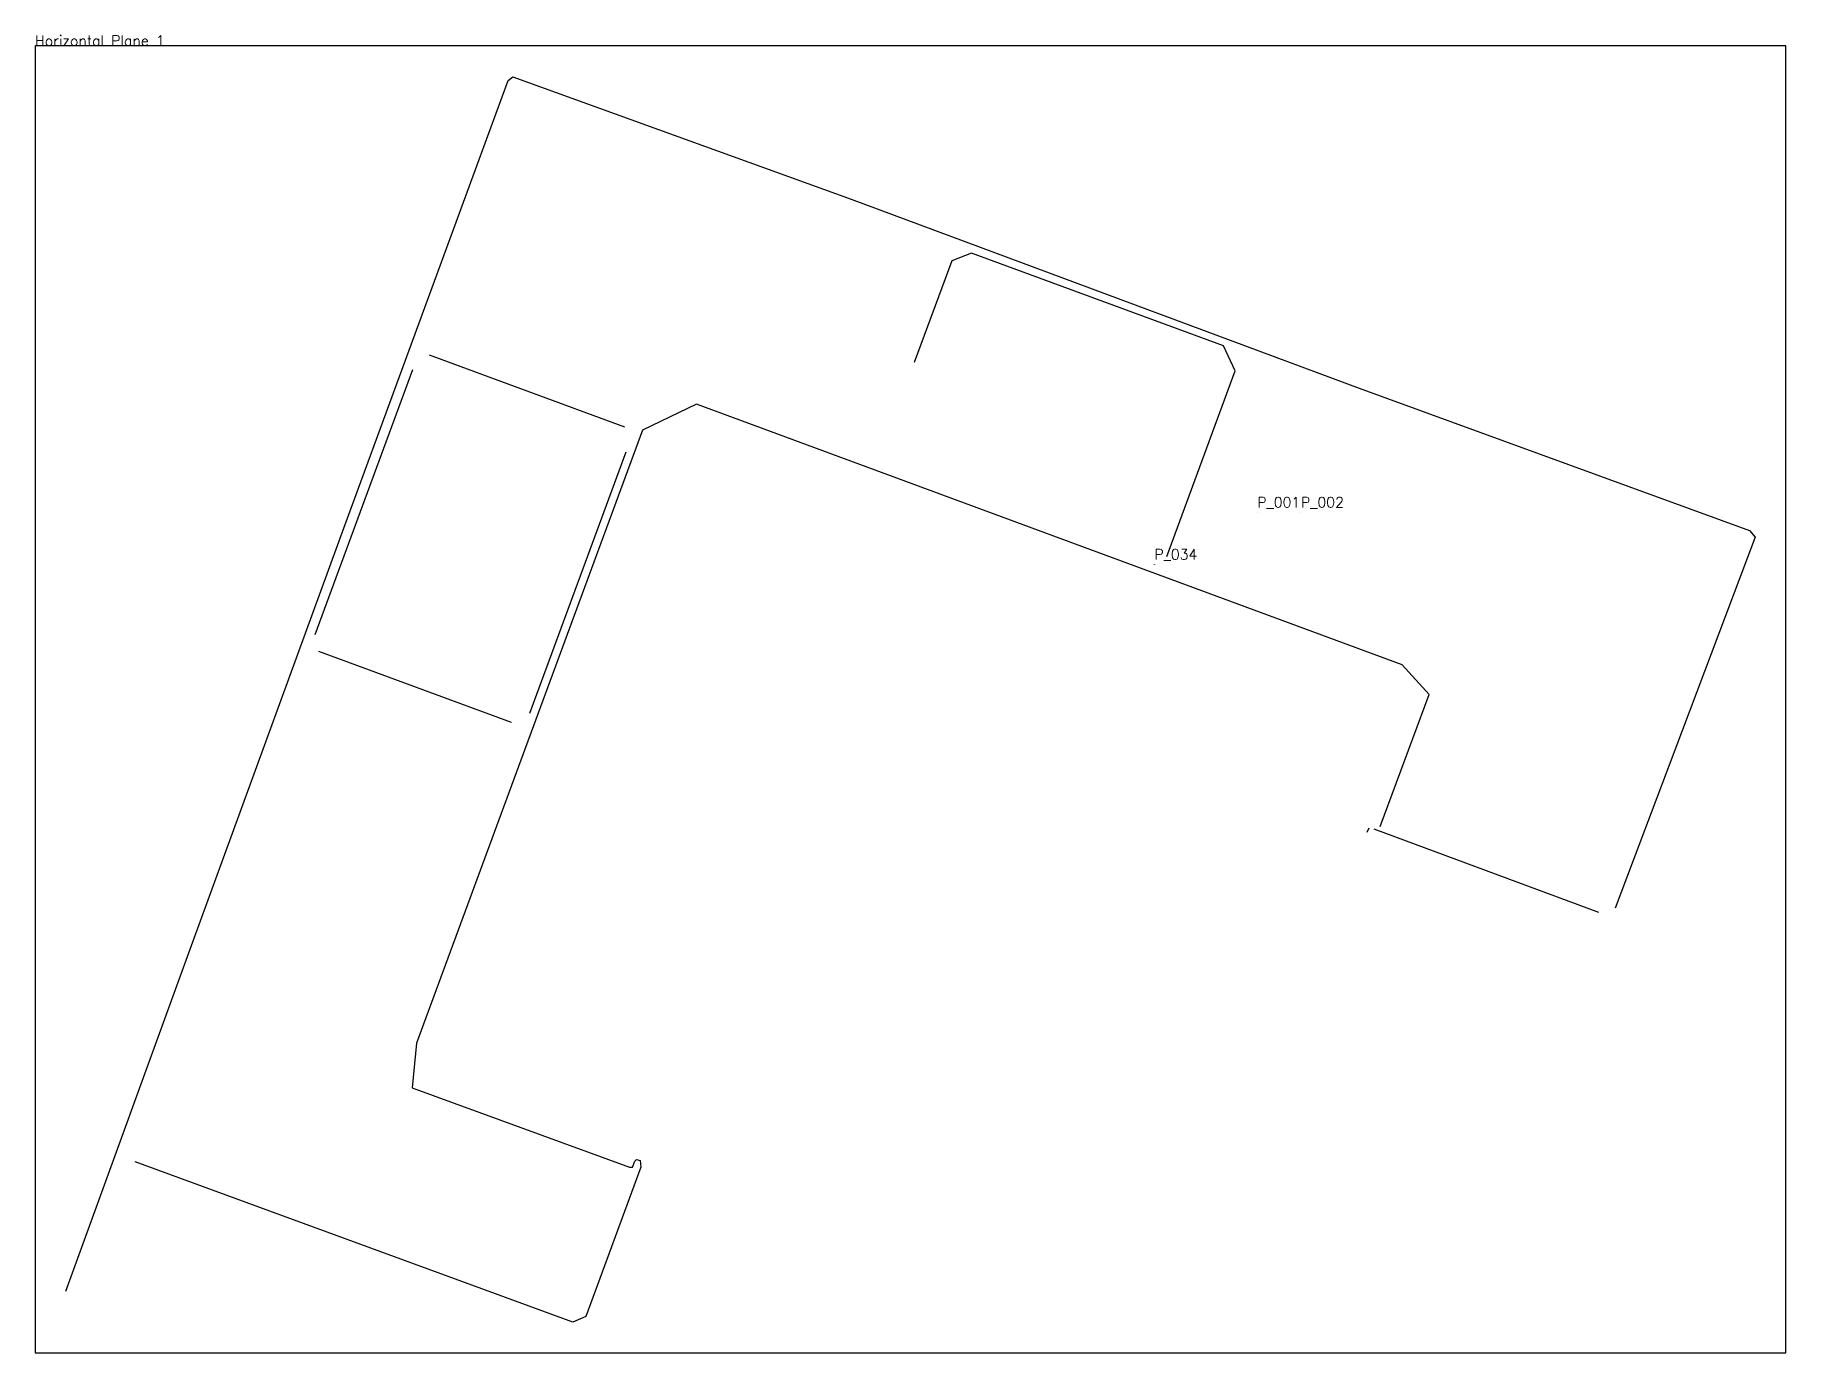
# Model space of a CAD drawing. Header units: millimetres. Extents: x -2959 to 1280, y -2035 to 1157.
import ezdxf

# ---------------------------------------------------------------- set-up
doc = ezdxf.new("R2010")
doc.units = ezdxf.units.MM
doc.header["$PDMODE"] = 3
doc.header["$PDSIZE"] = 0.03
for name, color, linetype in [('Frames', 253, 'Continuous'), ('Layer 0', 8, 'Continuous'), ('POINT-NAME', 7, 'Continuous')]:
    doc.layers.add(name, color=color, linetype=linetype)
doc.styles.get("Standard").update_dxf_attribs({"font": 'simplex.shx'})

msp = doc.modelspace()

# ---------------------------------------------------------------- linework, layer by layer
at = {"layer": 'Frames', "linetype": 'Continuous'}
msp.add_lwpolyline([(-2959, -2035.2), (1279.7, -2035.2), (1279.7, 1130.4), (-2959, 1130.4)], close=True, dxfattribs=at)
at = {"layer": 'Layer 0', "linetype": 'Continuous'}
for p, q in [((-2045.6, 346), (-2281.3, -296.2)), ((-1531.5, 206.7), (-2003.8, 381)), ((-1761.3, -486.1), (-1527.9, 147.1)), ((-2272.9, -335.9), (-1806.3, -507.8)), ((269.6, -764.1), (265.3, -774.9)), ((827, -968.6), (282.6, -766.3))]:
    msp.add_line(p, q, dxfattribs=at)
for points in [[(-2884, -1885.9), (-2577.1, -1039.9), (-2208.4, -28.8), (-1813.7, 1046), (-1802.6, 1055.4), (-983.5, 759), (246.8, 301.2), (1191.5, -43.6), (1204.7, -59.8), (1010.5, -575), (866.4, -958.2)], [(-219.5, -106.4), (-53.9, 343.2), (-81.7, 404), (-692, 628.4), (-739.6, 610), (-830.7, 363.2)], [(297.1, -760.1), (415.9, -440.8), (350.5, -368.6), (-1358.1, 262.7), (-1488.7, 199.4), (-2035.3, -1284.7), (-2046.1, -1393.1), (-1519.7, -1585.2), (-1512.4, -1585.2), (-1506.8, -1570.3), (-1502.6, -1566.3), (-1494.1, -1569.4), (-1492.7, -1584.9), (-1625.7, -1947), (-1656.9, -1960.2), (-2716.3, -1572.3)]]:
    msp.add_lwpolyline(points, dxfattribs=at)
for p in [(0, 0), (105.6, 0), (-249.1, -126.1)]:
    msp.add_point(p, dxfattribs=at)

# ---------------------------------------------------------------- texts
at = {"layer": 'Frames', "linetype": 'Continuous'}
msp.add_text('Horizontal Plane 1', height=25, dxfattribs=at).set_placement((-2959, 1130.4))
at = {"layer": 'POINT-NAME', "linetype": 'Continuous'}
for s, p in [('P_001', (0, 12.5)), ('P_002', (105.6, 12.5)), ('P_034', (-249.1, -113.6))]:
    msp.add_text(s, height=25, dxfattribs=at).set_placement(p)

doc.saveas('drawing.dxf')
